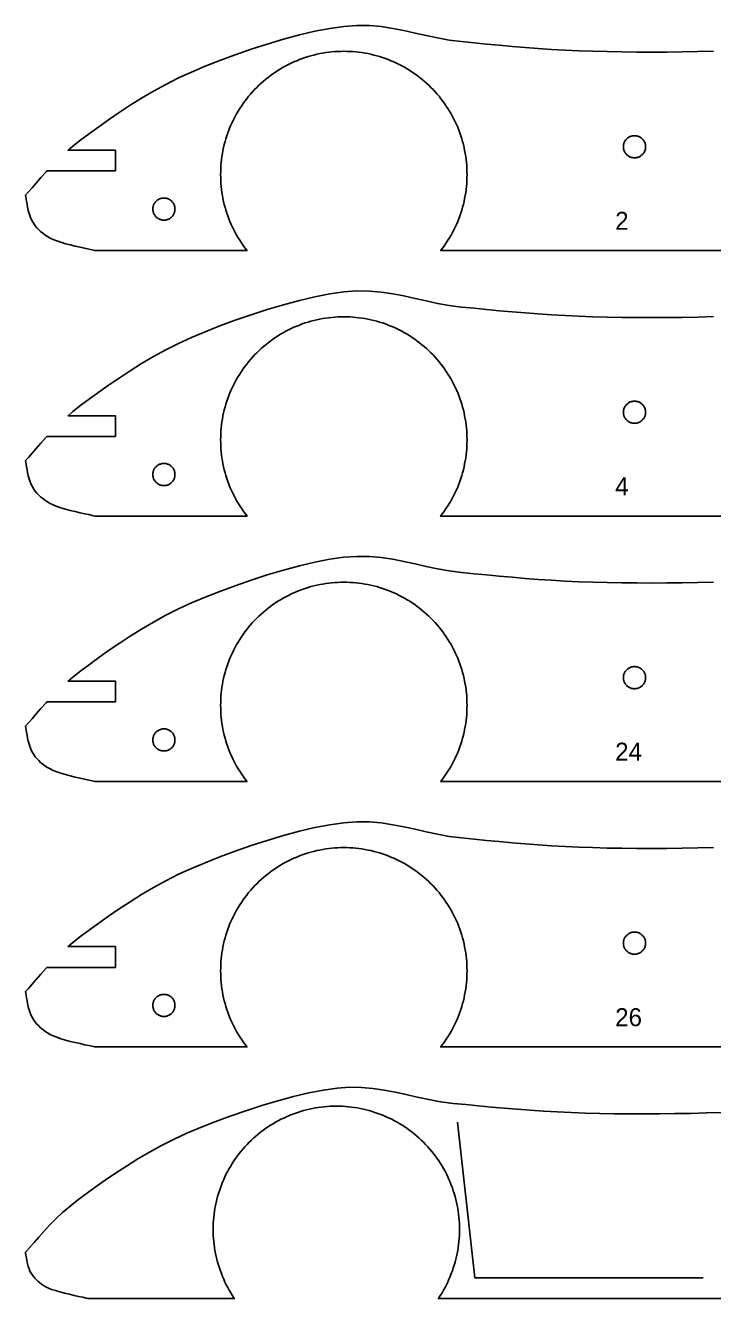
# Model space of a CAD drawing. Header units: metres. Extents: x 6 to 580, y 34 to 394.
# Drawn here: x 6 to 105.4, y 207.2 to 391.2 of the extents above; entities that cross this region are included whole.
import ezdxf

# ---------------------------------------------------------------- set-up
doc = ezdxf.new("R2010")
doc.units = ezdxf.units.M
doc.layers.add('CORTAR', color=1, linetype='Continuous')
doc.layers.add('GRABAR', color=5, linetype='Continuous')

msp = doc.modelspace()

# ---------------------------------------------------------------- linework, layer by layer
at = {"layer": 'CORTAR'}
for points in [[(148.01, 358.64), (65.99, 358.64), (66.03, 358.69), (66.3, 359.03), (66.55, 359.39), (66.8, 359.75), (67.04, 360.12), (67.27, 360.49), (67.49, 360.86), (67.7, 361.25), (67.9, 361.64), (68.09, 362.03), (68.27, 362.43), (68.45, 362.83), (68.61, 363.23), (68.76, 363.64), (68.9, 364.05), (69.03, 364.47), (69.16, 364.89), (69.27, 365.31), (69.37, 365.74), (69.46, 366.17), (69.54, 366.6), (69.61, 367.03), (69.67, 367.46), (69.71, 367.89), (69.75, 368.33), (69.78, 368.76), (69.79, 369.2), (69.8, 369.64), (69.79, 370.08), (69.78, 370.51), (69.75, 370.95), (69.71, 371.38), (69.67, 371.82), (69.61, 372.25), (69.54, 372.68), (69.46, 373.11), (69.37, 373.54), (69.27, 373.96), (69.16, 374.39), (69.03, 374.81), (68.9, 375.22), (68.76, 375.64), (68.61, 376.04), (68.45, 376.45), (68.27, 376.85), (68.09, 377.25), (67.9, 377.64), (67.7, 378.03), (67.49, 378.41), (67.27, 378.79), (67.04, 379.16), (66.8, 379.53), (66.55, 379.89), (66.3, 380.24), (66.03, 380.59), (65.76, 380.93), (65.48, 381.26), (65.19, 381.59), (64.89, 381.91), (64.59, 382.22), (64.27, 382.53), (63.95, 382.83), (63.63, 383.12), (63.29, 383.4), (62.95, 383.67), (62.6, 383.94), (62.25, 384.19), (61.89, 384.44), (61.52, 384.68), (61.15, 384.91), (60.77, 385.13), (60.39, 385.34), (60, 385.54), (59.61, 385.73), (59.21, 385.91), (58.81, 386.08), (58.41, 386.25), (58, 386.4), (57.58, 386.54), (57.17, 386.67), (56.75, 386.79), (56.33, 386.9), (55.9, 387.01), (55.47, 387.1), (55.04, 387.18), (54.61, 387.25), (54.18, 387.3), (53.74, 387.35), (53.31, 387.39), (52.87, 387.42), (52.44, 387.43), (52, 387.44), (51.56, 387.43), (51.13, 387.42), (50.69, 387.39), (50.26, 387.35), (49.82, 387.3), (49.39, 387.25), (48.96, 387.18), (48.53, 387.1), (48.1, 387.01), (47.67, 386.9), (47.25, 386.79), (46.83, 386.67), (46.42, 386.54), (46, 386.4), (45.59, 386.25), (45.19, 386.08), (44.79, 385.91), (44.39, 385.73), (44, 385.54), (43.61, 385.34), (43.23, 385.13), (42.85, 384.91), (42.48, 384.68), (42.11, 384.44), (41.75, 384.19), (41.4, 383.94), (41.05, 383.67), (40.71, 383.4), (40.37, 383.12), (40.05, 382.83), (39.73, 382.53), (39.41, 382.22), (39.11, 381.91), (38.81, 381.59), (38.52, 381.26), (38.24, 380.93), (37.97, 380.59), (37.7, 380.24), (37.45, 379.89), (37.2, 379.53), (36.96, 379.16), (36.73, 378.79), (36.51, 378.41), (36.3, 378.03), (36.1, 377.64), (35.91, 377.25), (35.73, 376.85), (35.55, 376.45), (35.39, 376.04), (35.24, 375.64), (35.1, 375.22), (34.97, 374.81), (34.84, 374.39), (34.73, 373.96), (34.63, 373.54), (34.54, 373.11), (34.46, 372.68), (34.39, 372.25), (34.33, 371.82), (34.29, 371.38), (34.25, 370.95), (34.22, 370.51), (34.21, 370.08), (34.2, 369.64), (34.21, 369.2), (34.22, 368.76), (34.25, 368.33), (34.29, 367.89), (34.33, 367.46), (34.39, 367.03), (34.46, 366.6), (34.54, 366.17), (34.63, 365.74), (34.73, 365.31), (34.84, 364.89), (34.97, 364.47), (35.1, 364.05), (35.24, 363.64), (35.39, 363.23), (35.55, 362.83), (35.73, 362.43), (35.91, 362.03), (36.1, 361.64), (36.3, 361.25), (36.51, 360.86), (36.73, 360.49), (36.96, 360.12), (37.2, 359.75), (37.45, 359.39), (37.7, 359.03), (37.97, 358.69), (38.01, 358.64), (16, 358.64), (15.63, 358.73), (15.14, 358.84), (14.55, 358.97), (13.89, 359.12), (13.19, 359.28), (12.47, 359.45), (11.77, 359.63), (11.1, 359.83), (10.51, 360.03), (10, 360.24), (9.57, 360.45), (9.18, 360.68), (8.82, 360.91), (8.49, 361.15), (8.19, 361.4), (7.91, 361.66), (7.66, 361.94), (7.42, 362.23), (7.21, 362.53), (7, 362.84), (6.81, 363.19), (6.66, 363.58), (6.52, 364.01), (6.41, 364.45), (6.31, 364.9), (6.23, 365.33), (6.16, 365.74), (6.1, 366.1), (6.05, 366.41), (6, 366.64), (6.44, 367.11), (6.96, 367.7), (7.56, 368.39), (8.24, 369.18), (9, 370.03), (9.11, 370.14), (19, 370.14), (19, 373.14), (19, 373.14), (12.16, 373.14), (12.84, 373.73), (14, 374.64), (15.25, 375.56), (16.59, 376.53), (18.02, 377.55), (19.54, 378.58), (21.12, 379.63), (22.78, 380.66), (24.51, 381.68), (26.29, 382.65), (28.12, 383.58), (30, 384.44), (31.98, 385.27), (34.1, 386.1), (36.32, 386.93), (38.61, 387.73), (40.94, 388.49), (43.27, 389.19), (45.58, 389.81), (47.82, 390.33), (49.98, 390.75), (52, 391.04), (53.89, 391.17), (55.69, 391.15), (57.4, 391), (59.06, 390.75), (60.69, 390.44), (62.3, 390.08), (63.91, 389.72), (65.55, 389.37), (67.24, 389.07), (69, 388.84), (70.81, 388.66), (72.62, 388.48), (74.46, 388.31), (76.31, 388.14), (78.19, 387.99), (80.09, 387.84), (82.02, 387.72), (83.98, 387.6), (85.97, 387.51), (88, 387.44), (90.07, 387.39), (92.18, 387.35), (94.32, 387.32), (96.49, 387.32), (98.69, 387.33), (100.91, 387.35), (103.16, 387.4), (105.42, 387.46)], [(148.01, 320.28), (65.99, 320.28), (66.03, 320.33), (66.3, 320.67), (66.55, 321.03), (66.8, 321.39), (67.04, 321.75), (67.27, 322.13), (67.49, 322.5), (67.7, 322.89), (67.9, 323.27), (68.09, 323.67), (68.27, 324.06), (68.45, 324.47), (68.61, 324.87), (68.76, 325.28), (68.9, 325.69), (69.03, 326.11), (69.16, 326.53), (69.27, 326.95), (69.37, 327.38), (69.46, 327.8), (69.54, 328.23), (69.61, 328.66), (69.67, 329.1), (69.71, 329.53), (69.75, 329.97), (69.78, 330.4), (69.79, 330.84), (69.8, 331.28), (69.79, 331.71), (69.78, 332.15), (69.75, 332.59), (69.71, 333.02), (69.67, 333.46), (69.61, 333.89), (69.54, 334.32), (69.46, 334.75), (69.37, 335.18), (69.27, 335.6), (69.16, 336.02), (69.03, 336.44), (68.9, 336.86), (68.76, 337.27), (68.61, 337.68), (68.45, 338.09), (68.27, 338.49), (68.09, 338.89), (67.9, 339.28), (67.7, 339.67), (67.49, 340.05), (67.27, 340.43), (67.04, 340.8), (66.8, 341.17), (66.55, 341.53), (66.3, 341.88), (66.03, 342.23), (65.76, 342.57), (65.48, 342.9), (65.19, 343.23), (64.89, 343.55), (64.59, 343.86), (64.27, 344.17), (63.95, 344.47), (63.63, 344.76), (63.29, 345.04), (62.95, 345.31), (62.6, 345.57), (62.25, 345.83), (61.89, 346.08), (61.52, 346.32), (61.15, 346.54), (60.77, 346.76), (60.39, 346.97), (60, 347.18), (59.61, 347.37), (59.21, 347.55), (58.81, 347.72), (58.41, 347.88), (58, 348.04), (57.58, 348.18), (57.17, 348.31), (56.75, 348.43), (56.33, 348.54), (55.9, 348.64), (55.47, 348.73), (55.04, 348.81), (54.61, 348.88), (54.18, 348.94), (53.74, 348.99), (53.31, 349.03), (52.87, 349.06), (52.44, 349.07), (52, 349.08), (51.56, 349.07), (51.13, 349.06), (50.69, 349.03), (50.26, 348.99), (49.82, 348.94), (49.39, 348.88), (48.96, 348.81), (48.53, 348.73), (48.1, 348.64), (47.67, 348.54), (47.25, 348.43), (46.83, 348.31), (46.42, 348.18), (46, 348.04), (45.59, 347.88), (45.19, 347.72), (44.79, 347.55), (44.39, 347.37), (44, 347.18), (43.61, 346.97), (43.23, 346.76), (42.85, 346.54), (42.48, 346.32), (42.11, 346.08), (41.75, 345.83), (41.4, 345.57), (41.05, 345.31), (40.71, 345.04), (40.37, 344.76), (40.05, 344.47), (39.73, 344.17), (39.41, 343.86), (39.11, 343.55), (38.81, 343.23), (38.52, 342.9), (38.24, 342.57), (37.97, 342.23), (37.7, 341.88), (37.45, 341.53), (37.2, 341.17), (36.96, 340.8), (36.73, 340.43), (36.51, 340.05), (36.3, 339.67), (36.1, 339.28), (35.91, 338.89), (35.73, 338.49), (35.55, 338.09), (35.39, 337.68), (35.24, 337.27), (35.1, 336.86), (34.97, 336.44), (34.84, 336.02), (34.73, 335.6), (34.63, 335.18), (34.54, 334.75), (34.46, 334.32), (34.39, 333.89), (34.33, 333.46), (34.29, 333.02), (34.25, 332.59), (34.22, 332.15), (34.21, 331.71), (34.2, 331.28), (34.21, 330.84), (34.22, 330.4), (34.25, 329.97), (34.29, 329.53), (34.33, 329.1), (34.39, 328.66), (34.46, 328.23), (34.54, 327.8), (34.63, 327.38), (34.73, 326.95), (34.84, 326.53), (34.97, 326.11), (35.1, 325.69), (35.24, 325.28), (35.39, 324.87), (35.55, 324.47), (35.73, 324.06), (35.91, 323.67), (36.1, 323.27), (36.3, 322.89), (36.51, 322.5), (36.73, 322.13), (36.96, 321.75), (37.2, 321.39), (37.45, 321.03), (37.7, 320.67), (37.97, 320.33), (38.01, 320.28), (16, 320.28), (15.63, 320.37), (15.14, 320.48), (14.55, 320.61), (13.89, 320.75), (13.19, 320.91), (12.47, 321.09), (11.77, 321.27), (11.1, 321.47), (10.51, 321.67), (10, 321.88), (9.57, 322.09), (9.18, 322.31), (8.82, 322.55), (8.49, 322.79), (8.19, 323.04), (7.91, 323.3), (7.66, 323.58), (7.42, 323.86), (7.21, 324.16), (7, 324.48), (6.81, 324.83), (6.66, 325.22), (6.52, 325.65), (6.41, 326.09), (6.31, 326.54), (6.23, 326.97), (6.16, 327.38), (6.1, 327.74), (6.05, 328.05), (6, 328.28), (6.44, 328.74), (6.96, 329.34), (7.56, 330.03), (8.24, 330.81), (9, 331.66), (9.11, 331.78), (19, 331.78), (19, 331.78), (19, 334.78), (12.16, 334.78), (12.84, 335.37), (14, 336.28), (15.25, 337.2), (16.59, 338.17), (18.02, 339.19), (19.54, 340.22), (21.12, 341.26), (22.78, 342.3), (24.51, 343.32), (26.29, 344.29), (28.12, 345.22), (30, 346.08), (31.98, 346.91), (34.1, 347.74), (36.32, 348.57), (38.61, 349.37), (40.94, 350.13), (43.27, 350.82), (45.58, 351.44), (47.82, 351.97), (49.98, 352.39), (52, 352.68), (53.89, 352.81), (55.69, 352.79), (57.4, 352.64), (59.06, 352.39), (60.69, 352.08), (62.3, 351.72), (63.91, 351.36), (65.55, 351.01), (67.24, 350.7), (69, 350.48), (70.81, 350.3), (72.62, 350.12), (74.46, 349.95), (76.31, 349.78), (78.19, 349.63), (80.09, 349.48), (82.02, 349.35), (83.98, 349.24), (85.97, 349.15), (88, 349.08), (90.07, 349.02), (92.18, 348.99), (94.32, 348.96), (96.49, 348.96), (98.69, 348.96), (100.91, 348.99), (103.16, 349.03), (105.42, 349.1)], [(148.01, 281.92), (65.99, 281.92), (66.03, 281.96), (66.3, 282.31), (66.55, 282.67), (66.8, 283.03), (67.04, 283.39), (67.27, 283.76), (67.49, 284.14), (67.7, 284.52), (67.9, 284.91), (68.09, 285.3), (68.27, 285.7), (68.45, 286.1), (68.61, 286.51), (68.76, 286.92), (68.9, 287.33), (69.03, 287.75), (69.16, 288.17), (69.27, 288.59), (69.37, 289.02), (69.46, 289.44), (69.54, 289.87), (69.61, 290.3), (69.67, 290.74), (69.71, 291.17), (69.75, 291.61), (69.78, 292.04), (69.79, 292.48), (69.8, 292.92), (69.79, 293.35), (69.78, 293.79), (69.75, 294.22), (69.71, 294.66), (69.67, 295.09), (69.61, 295.53), (69.54, 295.96), (69.46, 296.39), (69.37, 296.82), (69.27, 297.24), (69.16, 297.66), (69.03, 298.08), (68.9, 298.5), (68.76, 298.91), (68.61, 299.32), (68.45, 299.73), (68.27, 300.13), (68.09, 300.53), (67.9, 300.92), (67.7, 301.31), (67.49, 301.69), (67.27, 302.07), (67.04, 302.44), (66.8, 302.8), (66.55, 303.16), (66.3, 303.52), (66.03, 303.87), (65.76, 304.21), (65.48, 304.54), (65.19, 304.87), (64.89, 305.19), (64.59, 305.5), (64.27, 305.81), (63.95, 306.1), (63.63, 306.39), (63.29, 306.67), (62.95, 306.95), (62.6, 307.21), (62.25, 307.47), (61.89, 307.72), (61.52, 307.95), (61.15, 308.18), (60.77, 308.4), (60.39, 308.61), (60, 308.81), (59.61, 309.01), (59.21, 309.19), (58.81, 309.36), (58.41, 309.52), (58, 309.67), (57.58, 309.82), (57.17, 309.95), (56.75, 310.07), (56.33, 310.18), (55.9, 310.28), (55.47, 310.37), (55.04, 310.45), (54.61, 310.52), (54.18, 310.58), (53.74, 310.63), (53.31, 310.67), (52.87, 310.69), (52.44, 310.71), (52, 310.72), (51.56, 310.71), (51.13, 310.69), (50.69, 310.67), (50.26, 310.63), (49.82, 310.58), (49.39, 310.52), (48.96, 310.45), (48.53, 310.37), (48.1, 310.28), (47.67, 310.18), (47.25, 310.07), (46.83, 309.95), (46.42, 309.82), (46, 309.67), (45.59, 309.52), (45.19, 309.36), (44.79, 309.19), (44.39, 309.01), (44, 308.81), (43.61, 308.61), (43.23, 308.4), (42.85, 308.18), (42.48, 307.95), (42.11, 307.72), (41.75, 307.47), (41.4, 307.21), (41.05, 306.95), (40.71, 306.67), (40.37, 306.39), (40.05, 306.1), (39.73, 305.81), (39.41, 305.5), (39.11, 305.19), (38.81, 304.87), (38.52, 304.54), (38.24, 304.21), (37.97, 303.87), (37.7, 303.52), (37.45, 303.16), (37.2, 302.8), (36.96, 302.44), (36.73, 302.07), (36.51, 301.69), (36.3, 301.31), (36.1, 300.92), (35.91, 300.53), (35.73, 300.13), (35.55, 299.73), (35.39, 299.32), (35.24, 298.91), (35.1, 298.5), (34.97, 298.08), (34.84, 297.66), (34.73, 297.24), (34.63, 296.82), (34.54, 296.39), (34.46, 295.96), (34.39, 295.53), (34.33, 295.09), (34.29, 294.66), (34.25, 294.22), (34.22, 293.79), (34.21, 293.35), (34.2, 292.92), (34.21, 292.48), (34.22, 292.04), (34.25, 291.61), (34.29, 291.17), (34.33, 290.74), (34.39, 290.3), (34.46, 289.87), (34.54, 289.44), (34.63, 289.02), (34.73, 288.59), (34.84, 288.17), (34.97, 287.75), (35.1, 287.33), (35.24, 286.92), (35.39, 286.51), (35.55, 286.1), (35.73, 285.7), (35.91, 285.3), (36.1, 284.91), (36.3, 284.52), (36.51, 284.14), (36.73, 283.76), (36.96, 283.39), (37.2, 283.03), (37.45, 282.67), (37.7, 282.31), (37.97, 281.96), (38.01, 281.92), (16, 281.92), (15.63, 282.01), (15.14, 282.12), (14.55, 282.25), (13.89, 282.39), (13.19, 282.55), (12.47, 282.73), (11.77, 282.91), (11.1, 283.11), (10.51, 283.31), (10, 283.52), (9.57, 283.73), (9.18, 283.95), (8.82, 284.18), (8.49, 284.43), (8.19, 284.68), (7.91, 284.94), (7.66, 285.22), (7.42, 285.5), (7.21, 285.8), (7, 286.12), (6.81, 286.46), (6.66, 286.86), (6.52, 287.29), (6.41, 287.73), (6.31, 288.18), (6.23, 288.61), (6.16, 289.02), (6.1, 289.38), (6.05, 289.68), (6, 289.92), (6.44, 290.38), (6.96, 290.97), (7.56, 291.67), (8.24, 292.45), (9, 293.3), (9.11, 293.42), (19, 293.42), (19, 293.42), (19, 296.42), (12.16, 296.42), (12.84, 297.01), (14, 297.92), (15.25, 298.84), (16.59, 299.81), (18.02, 300.82), (19.54, 301.86), (21.12, 302.9), (22.78, 303.94), (24.51, 304.95), (26.29, 305.93), (28.12, 306.86), (30, 307.72), (31.98, 308.54), (34.1, 309.38), (36.32, 310.21), (38.61, 311.01), (40.94, 311.77), (43.27, 312.46), (45.58, 313.08), (47.82, 313.61), (49.98, 314.03), (52, 314.32), (53.89, 314.45), (55.69, 314.43), (57.4, 314.28), (59.06, 314.03), (60.69, 313.72), (62.3, 313.36), (63.91, 312.99), (65.55, 312.64), (67.24, 312.34), (69, 312.12), (70.81, 311.94), (72.62, 311.76), (74.46, 311.59), (76.31, 311.42), (78.19, 311.27), (80.09, 311.12), (82.02, 310.99), (83.98, 310.88), (85.97, 310.79), (88, 310.72), (90.07, 310.66), (92.18, 310.62), (94.32, 310.6), (96.49, 310.59), (98.69, 310.6), (100.91, 310.63), (103.16, 310.67), (105.42, 310.73)], [(148.01, 243.55), (65.99, 243.55), (66.03, 243.6), (66.3, 243.95), (66.55, 244.3), (66.8, 244.66), (67.04, 245.03), (67.27, 245.4), (67.49, 245.78), (67.7, 246.16), (67.9, 246.55), (68.09, 246.94), (68.27, 247.34), (68.45, 247.74), (68.61, 248.15), (68.76, 248.56), (68.9, 248.97), (69.03, 249.39), (69.16, 249.81), (69.27, 250.23), (69.37, 250.65), (69.46, 251.08), (69.54, 251.51), (69.61, 251.94), (69.67, 252.37), (69.71, 252.81), (69.75, 253.24), (69.78, 253.68), (69.79, 254.12), (69.8, 254.55), (69.79, 254.99), (69.78, 255.43), (69.75, 255.86), (69.71, 256.3), (69.67, 256.73), (69.61, 257.17), (69.54, 257.6), (69.46, 258.03), (69.37, 258.45), (69.27, 258.88), (69.16, 259.3), (69.03, 259.72), (68.9, 260.14), (68.76, 260.55), (68.61, 260.96), (68.45, 261.37), (68.27, 261.77), (68.09, 262.16), (67.9, 262.56), (67.7, 262.94), (67.49, 263.33), (67.27, 263.7), (67.04, 264.08), (66.8, 264.44), (66.55, 264.8), (66.3, 265.16), (66.03, 265.5), (65.76, 265.85), (65.48, 266.18), (65.19, 266.51), (64.89, 266.83), (64.59, 267.14), (64.27, 267.45), (63.95, 267.74), (63.63, 268.03), (63.29, 268.31), (62.95, 268.59), (62.6, 268.85), (62.25, 269.11), (61.89, 269.35), (61.52, 269.59), (61.15, 269.82), (60.77, 270.04), (60.39, 270.25), (60, 270.45), (59.61, 270.64), (59.21, 270.83), (58.81, 271), (58.41, 271.16), (58, 271.31), (57.58, 271.46), (57.17, 271.59), (56.75, 271.71), (56.33, 271.82), (55.9, 271.92), (55.47, 272.01), (55.04, 272.09), (54.61, 272.16), (54.18, 272.22), (53.74, 272.27), (53.31, 272.31), (52.87, 272.33), (52.44, 272.35), (52, 272.35), (51.56, 272.35), (51.13, 272.33), (50.69, 272.31), (50.26, 272.27), (49.82, 272.22), (49.39, 272.16), (48.96, 272.09), (48.53, 272.01), (48.1, 271.92), (47.67, 271.82), (47.25, 271.71), (46.83, 271.59), (46.42, 271.46), (46, 271.31), (45.59, 271.16), (45.19, 271), (44.79, 270.83), (44.39, 270.64), (44, 270.45), (43.61, 270.25), (43.23, 270.04), (42.85, 269.82), (42.48, 269.59), (42.11, 269.35), (41.75, 269.11), (41.4, 268.85), (41.05, 268.59), (40.71, 268.31), (40.37, 268.03), (40.05, 267.74), (39.73, 267.45), (39.41, 267.14), (39.11, 266.83), (38.81, 266.51), (38.52, 266.18), (38.24, 265.85), (37.97, 265.5), (37.7, 265.16), (37.45, 264.8), (37.2, 264.44), (36.96, 264.08), (36.73, 263.7), (36.51, 263.33), (36.3, 262.94), (36.1, 262.56), (35.91, 262.16), (35.73, 261.77), (35.55, 261.37), (35.39, 260.96), (35.24, 260.55), (35.1, 260.14), (34.97, 259.72), (34.84, 259.3), (34.73, 258.88), (34.63, 258.45), (34.54, 258.03), (34.46, 257.6), (34.39, 257.17), (34.33, 256.73), (34.29, 256.3), (34.25, 255.86), (34.22, 255.43), (34.21, 254.99), (34.2, 254.55), (34.21, 254.12), (34.22, 253.68), (34.25, 253.24), (34.29, 252.81), (34.33, 252.37), (34.39, 251.94), (34.46, 251.51), (34.54, 251.08), (34.63, 250.65), (34.73, 250.23), (34.84, 249.81), (34.97, 249.39), (35.1, 248.97), (35.24, 248.56), (35.39, 248.15), (35.55, 247.74), (35.73, 247.34), (35.91, 246.94), (36.1, 246.55), (36.3, 246.16), (36.51, 245.78), (36.73, 245.4), (36.96, 245.03), (37.2, 244.66), (37.45, 244.3), (37.7, 243.95), (37.97, 243.6), (38.01, 243.55), (16, 243.55), (15.63, 243.64), (15.14, 243.76), (14.55, 243.88), (13.89, 244.03), (13.19, 244.19), (12.47, 244.36), (11.77, 244.55), (11.1, 244.74), (10.51, 244.95), (10, 245.15), (9.57, 245.37), (9.18, 245.59), (8.82, 245.82), (8.49, 246.06), (8.19, 246.32), (7.91, 246.58), (7.66, 246.85), (7.42, 247.14), (7.21, 247.44), (7, 247.75), (6.81, 248.1), (6.66, 248.5), (6.52, 248.93), (6.41, 249.37), (6.31, 249.82), (6.23, 250.25), (6.16, 250.66), (6.1, 251.02), (6.05, 251.32), (6, 251.55), (6.44, 252.02), (6.96, 252.61), (7.56, 253.31), (8.24, 254.09), (9, 254.94), (9.11, 255.05), (19, 255.05), (19, 255.05), (19, 258.05), (12.16, 258.05), (12.84, 258.64), (14, 259.55), (15.25, 260.48), (16.59, 261.45), (18.02, 262.46), (19.54, 263.5), (21.12, 264.54), (22.78, 265.58), (24.51, 266.59), (26.29, 267.57), (28.12, 268.5), (30, 269.35), (31.98, 270.18), (34.1, 271.02), (36.32, 271.85), (38.61, 272.65), (40.94, 273.4), (43.27, 274.1), (45.58, 274.72), (47.82, 275.25), (49.98, 275.66), (52, 275.95), (53.89, 276.09), (55.69, 276.06), (57.4, 275.92), (59.06, 275.67), (60.69, 275.35), (62.3, 275), (63.91, 274.63), (65.55, 274.28), (67.24, 273.98), (69, 273.75), (70.81, 273.57), (72.62, 273.4), (74.46, 273.22), (76.31, 273.06), (78.19, 272.9), (80.09, 272.76), (82.02, 272.63), (83.98, 272.52), (85.97, 272.43), (88, 272.35), (90.07, 272.3), (92.18, 272.26), (94.32, 272.24), (96.49, 272.23), (98.69, 272.24), (100.91, 272.27), (103.16, 272.31), (105.42, 272.37)], [(146.2, 207.19), (65.64, 207.19), (65.72, 207.3), (65.96, 207.67), (66.19, 208.04), (66.41, 208.42), (66.62, 208.8), (66.82, 209.19), (67.01, 209.58), (67.19, 209.98), (67.37, 210.38), (67.53, 210.79), (67.68, 211.2), (67.82, 211.61), (67.95, 212.02), (68.08, 212.44), (68.19, 212.87), (68.29, 213.29), (68.38, 213.72), (68.46, 214.15), (68.53, 214.58), (68.59, 215.01), (68.63, 215.45), (68.67, 215.88), (68.7, 216.32), (68.71, 216.76), (68.72, 217.19), (68.71, 217.63), (68.7, 218.07), (68.67, 218.5), (68.63, 218.94), (68.59, 219.37), (68.53, 219.8), (68.46, 220.24), (68.38, 220.66), (68.29, 221.09), (68.19, 221.52), (68.08, 221.94), (67.95, 222.36), (67.82, 222.78), (67.68, 223.19), (67.53, 223.6), (67.37, 224), (67.19, 224.41), (67.01, 224.8), (66.82, 225.2), (66.62, 225.58), (66.41, 225.97), (66.19, 226.34), (65.96, 226.72), (65.72, 227.08), (65.47, 227.44), (65.22, 227.8), (64.95, 228.14), (64.68, 228.48), (64.4, 228.82), (64.11, 229.15), (63.81, 229.47), (63.51, 229.78), (63.19, 230.08), (62.87, 230.38), (62.55, 230.67), (62.21, 230.95), (61.87, 231.22), (61.52, 231.49), (61.17, 231.75), (60.81, 231.99), (60.44, 232.23), (60.07, 232.46), (59.69, 232.68), (59.31, 232.89), (58.92, 233.09), (58.53, 233.28), (58.13, 233.46), (57.73, 233.64), (57.33, 233.8), (56.92, 233.95), (56.5, 234.09), (56.09, 234.23), (55.67, 234.35), (55.25, 234.46), (54.82, 234.56), (54.39, 234.65), (53.96, 234.73), (53.53, 234.8), (53.1, 234.86), (52.66, 234.91), (52.23, 234.94), (51.79, 234.97), (51.36, 234.99), (50.92, 234.99), (50.48, 234.99), (50.05, 234.97), (49.61, 234.94), (49.18, 234.91), (48.74, 234.86), (48.31, 234.8), (47.88, 234.73), (47.45, 234.65), (47.02, 234.56), (46.6, 234.46), (46.17, 234.35), (45.75, 234.23), (45.34, 234.09), (44.92, 233.95), (44.51, 233.8), (44.11, 233.64), (43.71, 233.46), (43.31, 233.28), (42.92, 233.09), (42.53, 232.89), (42.15, 232.68), (41.77, 232.46), (41.4, 232.23), (41.03, 231.99), (40.67, 231.75), (40.32, 231.49), (39.97, 231.22), (39.63, 230.95), (39.29, 230.67), (38.97, 230.38), (38.65, 230.08), (38.33, 229.78), (38.03, 229.47), (37.73, 229.15), (37.44, 228.82), (37.16, 228.48), (36.89, 228.14), (36.62, 227.8), (36.37, 227.44), (36.12, 227.08), (35.88, 226.72), (35.65, 226.34), (35.43, 225.97), (35.22, 225.58), (35.02, 225.2), (34.83, 224.8), (34.65, 224.41), (34.48, 224), (34.31, 223.6), (34.16, 223.19), (34.02, 222.78), (33.89, 222.36), (33.76, 221.94), (33.65, 221.52), (33.55, 221.09), (33.46, 220.66), (33.38, 220.24), (33.31, 219.8), (33.25, 219.37), (33.21, 218.94), (33.17, 218.5), (33.14, 218.07), (33.13, 217.63), (33.12, 217.19), (33.13, 216.76), (33.14, 216.32), (33.17, 215.88), (33.21, 215.45), (33.25, 215.01), (33.31, 214.58), (33.38, 214.15), (33.46, 213.72), (33.55, 213.29), (33.65, 212.87), (33.76, 212.44), (33.89, 212.02), (34.02, 211.61), (34.16, 211.2), (34.31, 210.79), (34.48, 210.38), (34.65, 209.98), (34.83, 209.58), (35.02, 209.19), (35.22, 208.8), (35.43, 208.42), (35.65, 208.04), (35.88, 207.67), (36.12, 207.3), (36.2, 207.19), (15.04, 207.19), (14.79, 207.25), (14.77, 207.26), (14.28, 207.37), (14.27, 207.37), (13.68, 207.5), (13.03, 207.64), (12.34, 207.8), (11.64, 207.97), (10.96, 208.15), (10.32, 208.34), (9.78, 208.52), (9.33, 208.7), (8.96, 208.89), (8.61, 209.08), (8.3, 209.28), (8.03, 209.49), (7.78, 209.7), (7.55, 209.92), (7.33, 210.15), (7.14, 210.39), (6.95, 210.65), (6.78, 210.9), (6.64, 211.16), (6.52, 211.47), (6.4, 211.84), (6.3, 212.24), (6.21, 212.65), (6.14, 213.06), (6.07, 213.46), (6.01, 213.82), (6.01, 213.83), (6, 213.88), (6.09, 213.97), (6.11, 214), (6.63, 214.59), (6.63, 214.59), (6.64, 214.6), (7.24, 215.29), (7.91, 216.07), (8.66, 216.9), (9.48, 217.79), (10.38, 218.69), (11.35, 219.61), (12.4, 220.51), (13.53, 221.4), (14.76, 222.31), (16.09, 223.28), (17.51, 224.28), (19.01, 225.31), (20.58, 226.34), (22.22, 227.36), (23.92, 228.36), (25.67, 229.32), (27.47, 230.23), (29.32, 231.08), (31.28, 231.89), (33.37, 232.72), (35.58, 233.54), (37.85, 234.34), (40.16, 235.09), (42.47, 235.78), (44.74, 236.39), (46.95, 236.91), (49.06, 237.32), (51.03, 237.6), (52.84, 237.72), (54.56, 237.7), (56.21, 237.56), (57.82, 237.32), (59.4, 237.01), (61, 236.66), (62.61, 236.3), (62.62, 236.29), (64.26, 235.94), (64.3, 235.94), (65.99, 235.63), (66.03, 235.63), (67.79, 235.4), (67.82, 235.4), (69.63, 235.22), (69.63, 235.22), (71.45, 235.04), (71.45, 235.04), (73.29, 234.87), (73.29, 234.87), (75.14, 234.7), (75.15, 234.7), (77.02, 234.55), (77.03, 234.54), (78.93, 234.4), (78.94, 234.4), (80.87, 234.27), (80.88, 234.27), (82.84, 234.16), (82.85, 234.16), (84.84, 234.06), (84.85, 234.06), (86.88, 233.99), (86.89, 233.99), (88.96, 233.94), (88.97, 233.94), (91.08, 233.9), (91.09, 233.9), (93.23, 233.88), (93.23, 233.88), (95.4, 233.87), (95.41, 233.87), (97.61, 233.88), (97.62, 233.88), (99.84, 233.91), (99.85, 233.91), (102.1, 233.95), (102.11, 233.95), (104.37, 234.01), (104.38, 234.01), (106.66, 234.09)]]:
    msp.add_lwpolyline(points, dxfattribs=at)
for points in [[(95.59, 373.85), (95.57, 373.95), (95.55, 374.05), (95.52, 374.15), (95.48, 374.25), (95.43, 374.35), (95.39, 374.44), (95.33, 374.53), (95.27, 374.61), (95.2, 374.69), (95.13, 374.77), (95.05, 374.84), (94.97, 374.91), (94.89, 374.97), (94.8, 375.02), (94.71, 375.07), (94.61, 375.12), (94.51, 375.15), (94.41, 375.18), (94.31, 375.21), (94.21, 375.22), (94.1, 375.23), (94, 375.24), (93.9, 375.23), (93.79, 375.22), (93.69, 375.21), (93.59, 375.18), (93.49, 375.15), (93.39, 375.12), (93.29, 375.07), (93.2, 375.02), (93.11, 374.97), (93.03, 374.91), (92.95, 374.84), (92.87, 374.77), (92.8, 374.69), (92.73, 374.61), (92.67, 374.53), (92.61, 374.44), (92.57, 374.35), (92.52, 374.25), (92.48, 374.15), (92.45, 374.05), (92.43, 373.95), (92.41, 373.85), (92.4, 373.74), (92.4, 373.64), (92.4, 373.53), (92.41, 373.43), (92.43, 373.33), (92.45, 373.22), (92.48, 373.12), (92.52, 373.03), (92.57, 372.93), (92.61, 372.84), (92.67, 372.75), (92.73, 372.66), (92.8, 372.58), (92.87, 372.51), (92.95, 372.44), (93.03, 372.37), (93.11, 372.31), (93.2, 372.25), (93.29, 372.2), (93.39, 372.16), (93.49, 372.12), (93.59, 372.09), (93.69, 372.07), (93.79, 372.05), (93.9, 372.04), (94, 372.04), (94.1, 372.04), (94.21, 372.05), (94.31, 372.07), (94.41, 372.09), (94.51, 372.12), (94.61, 372.16), (94.71, 372.2), (94.8, 372.25), (94.89, 372.31), (94.97, 372.37), (95.05, 372.44), (95.13, 372.51), (95.2, 372.58), (95.27, 372.66), (95.33, 372.75), (95.39, 372.84), (95.43, 372.93), (95.48, 373.03), (95.52, 373.12), (95.55, 373.22), (95.57, 373.33), (95.59, 373.43), (95.6, 373.53), (95.6, 373.64), (95.6, 373.74), (95.59, 373.85)], [(27.57, 364.95), (27.55, 365.05), (27.52, 365.15), (27.48, 365.25), (27.43, 365.35), (27.39, 365.44), (27.33, 365.53), (27.27, 365.61), (27.2, 365.69), (27.13, 365.77), (27.05, 365.84), (26.97, 365.91), (26.89, 365.97), (26.8, 366.02), (26.71, 366.07), (26.61, 366.12), (26.51, 366.15), (26.41, 366.18), (26.31, 366.21), (26.21, 366.22), (26.1, 366.23), (26, 366.24), (25.9, 366.23), (25.79, 366.22), (25.69, 366.21), (25.59, 366.18), (25.49, 366.15), (25.39, 366.12), (25.29, 366.07), (25.2, 366.02), (25.11, 365.97), (25.03, 365.91), (24.95, 365.84), (24.87, 365.77), (24.8, 365.69), (24.73, 365.61), (24.67, 365.53), (24.61, 365.44), (24.57, 365.35), (24.52, 365.25), (24.48, 365.15), (24.45, 365.05), (24.43, 364.95), (24.41, 364.85), (24.4, 364.74), (24.4, 364.64), (24.4, 364.53), (24.41, 364.43), (24.43, 364.33), (24.45, 364.22), (24.48, 364.12), (24.52, 364.03), (24.57, 363.93), (24.61, 363.84), (24.67, 363.75), (24.73, 363.66), (24.8, 363.58), (24.87, 363.51), (24.95, 363.44), (25.03, 363.37), (25.11, 363.31), (25.2, 363.25), (25.29, 363.2), (25.39, 363.16), (25.49, 363.12), (25.59, 363.09), (25.69, 363.07), (25.79, 363.05), (25.9, 363.04), (26, 363.04), (26.1, 363.04), (26.21, 363.05), (26.31, 363.07), (26.41, 363.09), (26.51, 363.12), (26.61, 363.16), (26.71, 363.2), (26.8, 363.25), (26.89, 363.31), (26.97, 363.37), (27.05, 363.44), (27.13, 363.51), (27.2, 363.58), (27.27, 363.66), (27.33, 363.75), (27.39, 363.84), (27.43, 363.93), (27.48, 364.03), (27.52, 364.12), (27.55, 364.22), (27.57, 364.33), (27.59, 364.43), (27.6, 364.53), (27.6, 364.64), (27.6, 364.74), (27.59, 364.85), (27.57, 364.95)], [(95.59, 335.49), (95.57, 335.59), (95.55, 335.69), (95.52, 335.79), (95.48, 335.89), (95.43, 335.98), (95.39, 336.08), (95.33, 336.17), (95.27, 336.25), (95.2, 336.33), (95.13, 336.41), (95.05, 336.48), (94.97, 336.55), (94.89, 336.61), (94.8, 336.66), (94.71, 336.71), (94.61, 336.76), (94.51, 336.79), (94.41, 336.82), (94.31, 336.85), (94.21, 336.86), (94.1, 336.87), (94, 336.88), (93.9, 336.87), (93.79, 336.86), (93.69, 336.85), (93.59, 336.82), (93.49, 336.79), (93.39, 336.76), (93.29, 336.71), (93.2, 336.66), (93.11, 336.61), (93.03, 336.55), (92.95, 336.48), (92.87, 336.41), (92.8, 336.33), (92.73, 336.25), (92.67, 336.17), (92.61, 336.08), (92.57, 335.98), (92.52, 335.89), (92.48, 335.79), (92.45, 335.69), (92.43, 335.59), (92.41, 335.49), (92.4, 335.38), (92.4, 335.28), (92.4, 335.17), (92.41, 335.07), (92.43, 334.96), (92.45, 334.86), (92.48, 334.76), (92.52, 334.66), (92.57, 334.57), (92.61, 334.48), (92.67, 334.39), (92.73, 334.3), (92.8, 334.22), (92.87, 334.15), (92.95, 334.07), (93.03, 334.01), (93.11, 333.95), (93.2, 333.89), (93.29, 333.84), (93.39, 333.8), (93.49, 333.76), (93.59, 333.73), (93.69, 333.71), (93.79, 333.69), (93.9, 333.68), (94, 333.68), (94.1, 333.68), (94.21, 333.69), (94.31, 333.71), (94.41, 333.73), (94.51, 333.76), (94.61, 333.8), (94.71, 333.84), (94.8, 333.89), (94.89, 333.95), (94.97, 334.01), (95.05, 334.07), (95.13, 334.15), (95.2, 334.22), (95.27, 334.3), (95.33, 334.39), (95.39, 334.48), (95.43, 334.57), (95.48, 334.66), (95.52, 334.76), (95.55, 334.86), (95.57, 334.96), (95.59, 335.07), (95.6, 335.17), (95.6, 335.28), (95.6, 335.38), (95.59, 335.49)], [(27.57, 326.59), (27.55, 326.69), (27.52, 326.79), (27.48, 326.89), (27.43, 326.98), (27.39, 327.08), (27.33, 327.17), (27.27, 327.25), (27.2, 327.33), (27.13, 327.41), (27.05, 327.48), (26.97, 327.55), (26.89, 327.61), (26.8, 327.66), (26.71, 327.71), (26.61, 327.76), (26.51, 327.79), (26.41, 327.82), (26.31, 327.85), (26.21, 327.86), (26.1, 327.87), (26, 327.88), (25.9, 327.87), (25.79, 327.86), (25.69, 327.85), (25.59, 327.82), (25.49, 327.79), (25.39, 327.76), (25.29, 327.71), (25.2, 327.66), (25.11, 327.61), (25.03, 327.55), (24.95, 327.48), (24.87, 327.41), (24.8, 327.33), (24.73, 327.25), (24.67, 327.17), (24.61, 327.08), (24.57, 326.98), (24.52, 326.89), (24.48, 326.79), (24.45, 326.69), (24.43, 326.59), (24.41, 326.49), (24.4, 326.38), (24.4, 326.28), (24.4, 326.17), (24.41, 326.07), (24.43, 325.96), (24.45, 325.86), (24.48, 325.76), (24.52, 325.66), (24.57, 325.57), (24.61, 325.48), (24.67, 325.39), (24.73, 325.3), (24.8, 325.22), (24.87, 325.15), (24.95, 325.07), (25.03, 325.01), (25.11, 324.95), (25.2, 324.89), (25.29, 324.84), (25.39, 324.8), (25.49, 324.76), (25.59, 324.73), (25.69, 324.71), (25.79, 324.69), (25.9, 324.68), (26, 324.68), (26.1, 324.68), (26.21, 324.69), (26.31, 324.71), (26.41, 324.73), (26.51, 324.76), (26.61, 324.8), (26.71, 324.84), (26.8, 324.89), (26.89, 324.95), (26.97, 325.01), (27.05, 325.07), (27.13, 325.15), (27.2, 325.22), (27.27, 325.3), (27.33, 325.39), (27.39, 325.48), (27.43, 325.57), (27.48, 325.66), (27.52, 325.76), (27.55, 325.86), (27.57, 325.96), (27.59, 326.07), (27.6, 326.17), (27.6, 326.28), (27.6, 326.38), (27.59, 326.49), (27.57, 326.59)], [(95.59, 297.12), (95.57, 297.23), (95.55, 297.33), (95.52, 297.43), (95.48, 297.53), (95.43, 297.62), (95.39, 297.72), (95.33, 297.8), (95.27, 297.89), (95.2, 297.97), (95.13, 298.05), (95.05, 298.12), (94.97, 298.18), (94.89, 298.25), (94.8, 298.3), (94.71, 298.35), (94.61, 298.39), (94.51, 298.43), (94.41, 298.46), (94.31, 298.48), (94.21, 298.5), (94.1, 298.51), (94, 298.52), (93.9, 298.51), (93.79, 298.5), (93.69, 298.48), (93.59, 298.46), (93.49, 298.43), (93.39, 298.39), (93.29, 298.35), (93.2, 298.3), (93.11, 298.25), (93.03, 298.18), (92.95, 298.12), (92.87, 298.05), (92.8, 297.97), (92.73, 297.89), (92.67, 297.8), (92.61, 297.72), (92.57, 297.62), (92.52, 297.53), (92.48, 297.43), (92.45, 297.33), (92.43, 297.23), (92.41, 297.12), (92.4, 297.02), (92.4, 296.92), (92.4, 296.81), (92.41, 296.71), (92.43, 296.6), (92.45, 296.5), (92.48, 296.4), (92.52, 296.3), (92.57, 296.21), (92.61, 296.12), (92.67, 296.03), (92.73, 295.94), (92.8, 295.86), (92.87, 295.78), (92.95, 295.71), (93.03, 295.65), (93.11, 295.58), (93.2, 295.53), (93.29, 295.48), (93.39, 295.44), (93.49, 295.4), (93.59, 295.37), (93.69, 295.35), (93.79, 295.33), (93.9, 295.32), (94, 295.32), (94.1, 295.32), (94.21, 295.33), (94.31, 295.35), (94.41, 295.37), (94.51, 295.4), (94.61, 295.44), (94.71, 295.48), (94.8, 295.53), (94.89, 295.58), (94.97, 295.65), (95.05, 295.71), (95.13, 295.78), (95.2, 295.86), (95.27, 295.94), (95.33, 296.03), (95.39, 296.12), (95.43, 296.21), (95.48, 296.3), (95.52, 296.4), (95.55, 296.5), (95.57, 296.6), (95.59, 296.71), (95.6, 296.81), (95.6, 296.92), (95.6, 297.02), (95.59, 297.12)], [(27.57, 288.23), (27.55, 288.33), (27.52, 288.43), (27.48, 288.53), (27.43, 288.62), (27.39, 288.72), (27.33, 288.8), (27.27, 288.89), (27.2, 288.97), (27.13, 289.05), (27.05, 289.12), (26.97, 289.18), (26.89, 289.25), (26.8, 289.3), (26.71, 289.35), (26.61, 289.39), (26.51, 289.43), (26.41, 289.46), (26.31, 289.48), (26.21, 289.5), (26.1, 289.51), (26, 289.52), (25.9, 289.51), (25.79, 289.5), (25.69, 289.48), (25.59, 289.46), (25.49, 289.43), (25.39, 289.39), (25.29, 289.35), (25.2, 289.3), (25.11, 289.25), (25.03, 289.18), (24.95, 289.12), (24.87, 289.05), (24.8, 288.97), (24.73, 288.89), (24.67, 288.8), (24.61, 288.72), (24.57, 288.62), (24.52, 288.53), (24.48, 288.43), (24.45, 288.33), (24.43, 288.23), (24.41, 288.12), (24.4, 288.02), (24.4, 287.92), (24.4, 287.81), (24.41, 287.71), (24.43, 287.6), (24.45, 287.5), (24.48, 287.4), (24.52, 287.3), (24.57, 287.21), (24.61, 287.12), (24.67, 287.03), (24.73, 286.94), (24.8, 286.86), (24.87, 286.78), (24.95, 286.71), (25.03, 286.65), (25.11, 286.58), (25.2, 286.53), (25.29, 286.48), (25.39, 286.44), (25.49, 286.4), (25.59, 286.37), (25.69, 286.35), (25.79, 286.33), (25.9, 286.32), (26, 286.32), (26.1, 286.32), (26.21, 286.33), (26.31, 286.35), (26.41, 286.37), (26.51, 286.4), (26.61, 286.44), (26.71, 286.48), (26.8, 286.53), (26.89, 286.58), (26.97, 286.65), (27.05, 286.71), (27.13, 286.78), (27.2, 286.86), (27.27, 286.94), (27.33, 287.03), (27.39, 287.12), (27.43, 287.21), (27.48, 287.3), (27.52, 287.4), (27.55, 287.5), (27.57, 287.6), (27.59, 287.71), (27.6, 287.81), (27.6, 287.92), (27.6, 288.02), (27.59, 288.12), (27.57, 288.23)], [(95.59, 258.76), (95.57, 258.87), (95.55, 258.97), (95.52, 259.07), (95.48, 259.17), (95.43, 259.26), (95.39, 259.35), (95.33, 259.44), (95.27, 259.53), (95.2, 259.61), (95.13, 259.68), (95.05, 259.76), (94.97, 259.82), (94.89, 259.88), (94.8, 259.94), (94.71, 259.99), (94.61, 260.03), (94.51, 260.07), (94.41, 260.1), (94.31, 260.12), (94.21, 260.14), (94.1, 260.15), (94, 260.15), (93.9, 260.15), (93.79, 260.14), (93.69, 260.12), (93.59, 260.1), (93.49, 260.07), (93.39, 260.03), (93.29, 259.99), (93.2, 259.94), (93.11, 259.88), (93.03, 259.82), (92.95, 259.76), (92.87, 259.68), (92.8, 259.61), (92.73, 259.53), (92.67, 259.44), (92.61, 259.35), (92.57, 259.26), (92.52, 259.17), (92.48, 259.07), (92.45, 258.97), (92.43, 258.87), (92.41, 258.76), (92.4, 258.66), (92.4, 258.55), (92.4, 258.45), (92.41, 258.34), (92.43, 258.24), (92.45, 258.14), (92.48, 258.04), (92.52, 257.94), (92.57, 257.85), (92.61, 257.75), (92.67, 257.66), (92.73, 257.58), (92.8, 257.5), (92.87, 257.42), (92.95, 257.35), (93.03, 257.28), (93.11, 257.22), (93.2, 257.17), (93.29, 257.12), (93.39, 257.08), (93.49, 257.04), (93.59, 257.01), (93.69, 256.98), (93.79, 256.97), (93.9, 256.96), (94, 256.95), (94.1, 256.96), (94.21, 256.97), (94.31, 256.98), (94.41, 257.01), (94.51, 257.04), (94.61, 257.08), (94.71, 257.12), (94.8, 257.17), (94.89, 257.22), (94.97, 257.28), (95.05, 257.35), (95.13, 257.42), (95.2, 257.5), (95.27, 257.58), (95.33, 257.66), (95.39, 257.75), (95.43, 257.85), (95.48, 257.94), (95.52, 258.04), (95.55, 258.14), (95.57, 258.24), (95.59, 258.34), (95.6, 258.45), (95.6, 258.55), (95.6, 258.66), (95.59, 258.76)], [(27.57, 249.87), (27.55, 249.97), (27.52, 250.07), (27.48, 250.17), (27.43, 250.26), (27.39, 250.35), (27.33, 250.44), (27.27, 250.53), (27.2, 250.61), (27.13, 250.68), (27.05, 250.76), (26.97, 250.82), (26.89, 250.88), (26.8, 250.94), (26.71, 250.99), (26.61, 251.03), (26.51, 251.07), (26.41, 251.1), (26.31, 251.12), (26.21, 251.14), (26.1, 251.15), (26, 251.15), (25.9, 251.15), (25.79, 251.14), (25.69, 251.12), (25.59, 251.1), (25.49, 251.07), (25.39, 251.03), (25.29, 250.99), (25.2, 250.94), (25.11, 250.88), (25.03, 250.82), (24.95, 250.76), (24.87, 250.68), (24.8, 250.61), (24.73, 250.53), (24.67, 250.44), (24.61, 250.35), (24.57, 250.26), (24.52, 250.17), (24.48, 250.07), (24.45, 249.97), (24.43, 249.87), (24.41, 249.76), (24.4, 249.66), (24.4, 249.55), (24.4, 249.45), (24.41, 249.34), (24.43, 249.24), (24.45, 249.14), (24.48, 249.04), (24.52, 248.94), (24.57, 248.85), (24.61, 248.75), (24.67, 248.66), (24.73, 248.58), (24.8, 248.5), (24.87, 248.42), (24.95, 248.35), (25.03, 248.28), (25.11, 248.22), (25.2, 248.17), (25.29, 248.12), (25.39, 248.08), (25.49, 248.04), (25.59, 248.01), (25.69, 247.98), (25.79, 247.97), (25.9, 247.96), (26, 247.95), (26.1, 247.96), (26.21, 247.97), (26.31, 247.98), (26.41, 248.01), (26.51, 248.04), (26.61, 248.08), (26.71, 248.12), (26.8, 248.17), (26.89, 248.22), (26.97, 248.28), (27.05, 248.35), (27.13, 248.42), (27.2, 248.5), (27.27, 248.58), (27.33, 248.66), (27.39, 248.75), (27.43, 248.85), (27.48, 248.94), (27.52, 249.04), (27.55, 249.14), (27.57, 249.24), (27.59, 249.34), (27.6, 249.45), (27.6, 249.55), (27.6, 249.66), (27.59, 249.76), (27.57, 249.87)]]:
    msp.add_lwpolyline(points, close=True, dxfattribs=at)
at = {"layer": 'GRABAR'}
msp.add_lwpolyline([(68.42, 232.69), (70.92, 210.19), (103.92, 210.19)], dxfattribs=at)

# ---------------------------------------------------------------- texts
for s, p in [('2', (91.21, 361.64)), ('4', (91.21, 323.28)), ('24', (91.21, 284.92)), ('26', (91.21, 246.55))]:
    msp.add_text(s, height=2.6, dxfattribs=at).set_placement(p)

doc.saveas('drawing.dxf')
